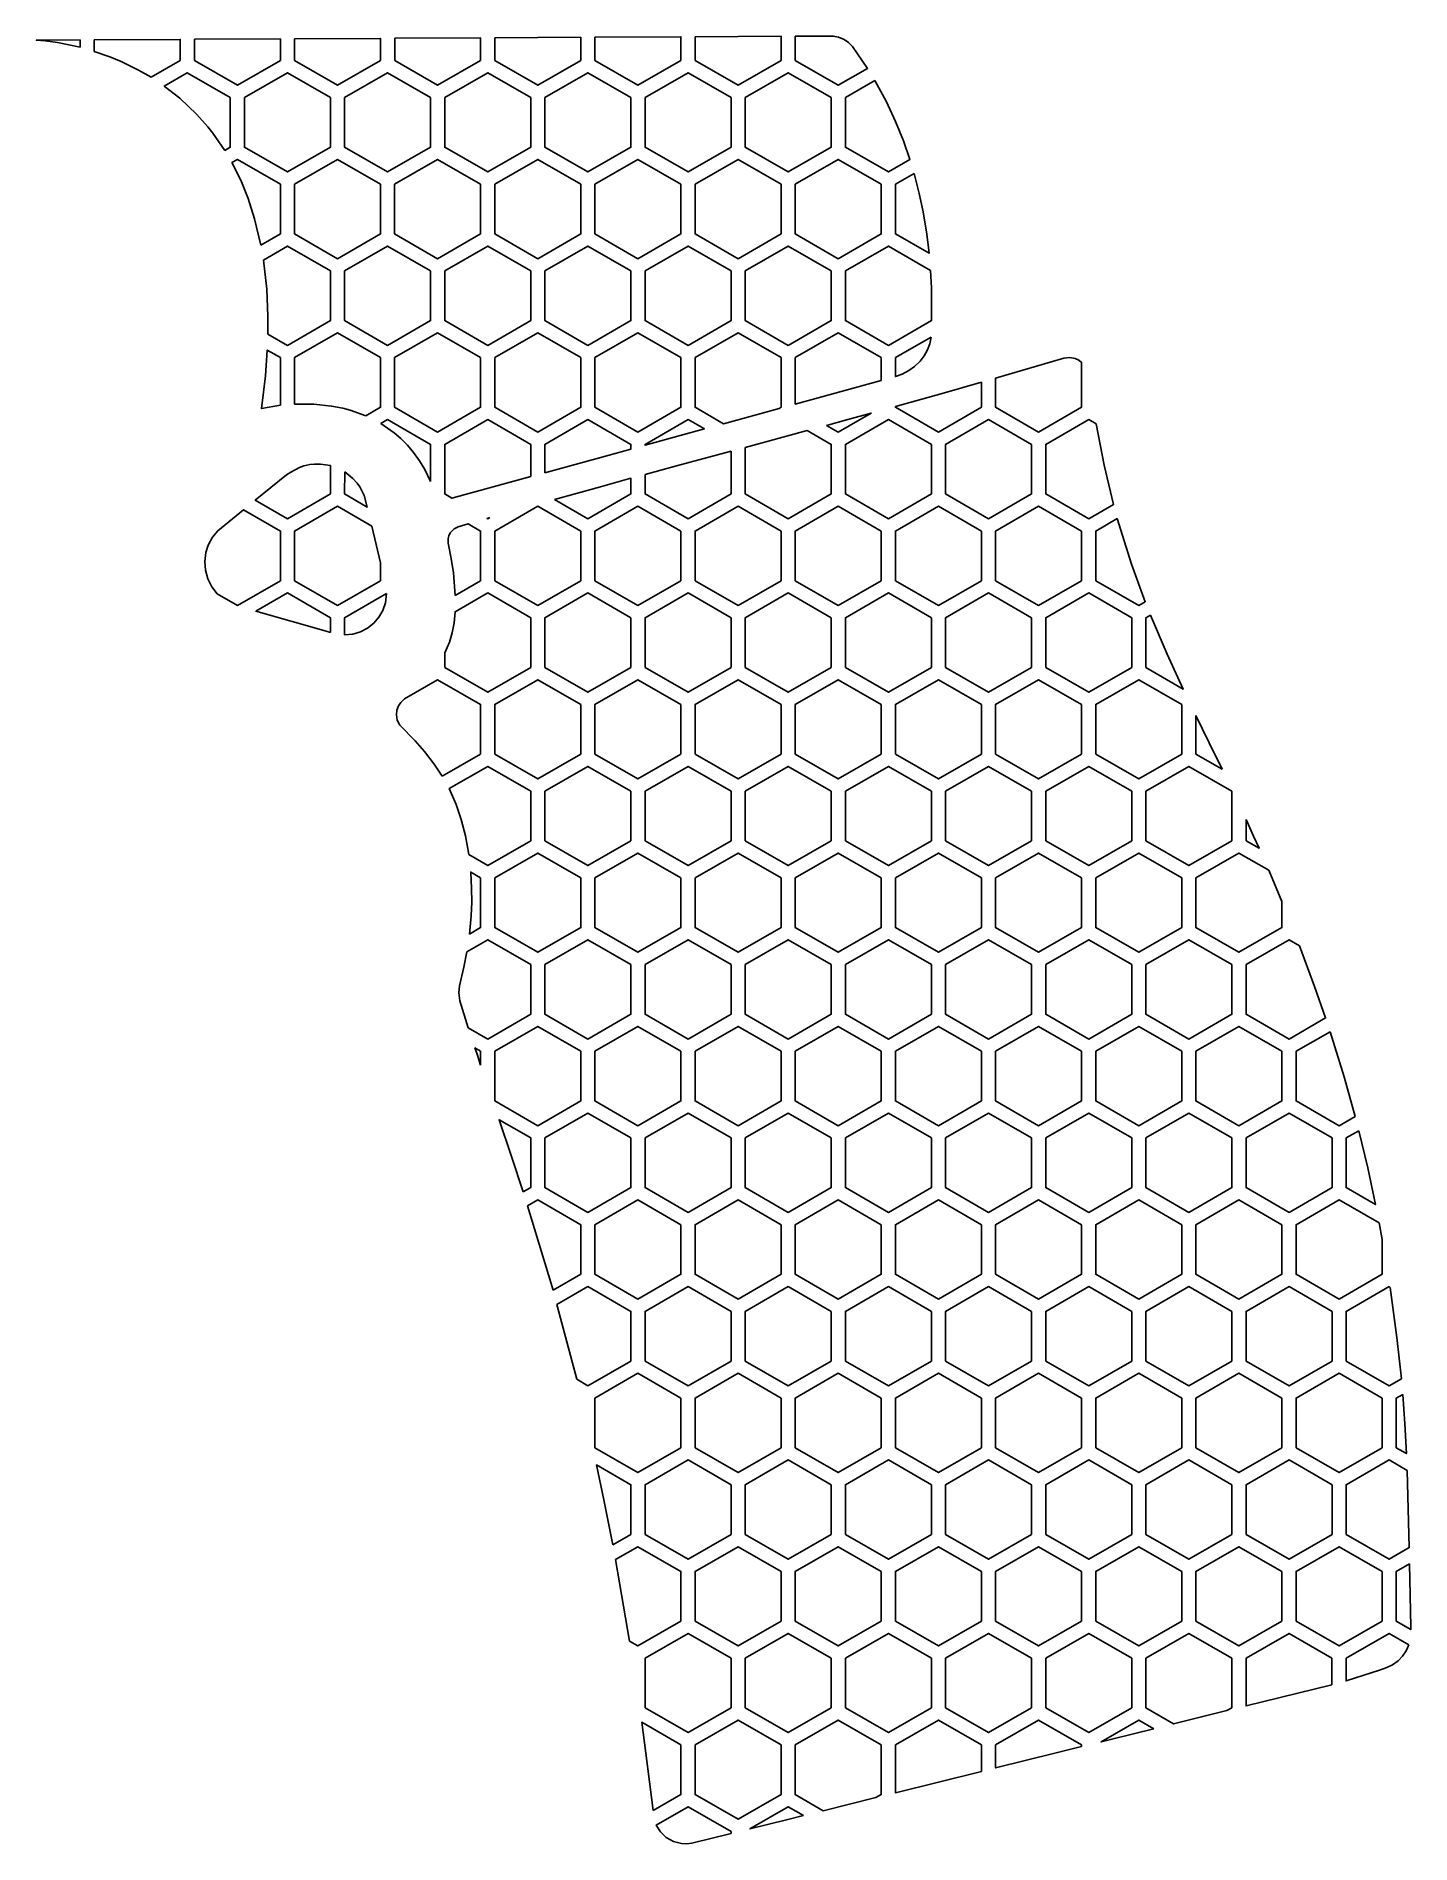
# Model space of a CAD drawing. Header units: millimetres. Extents: x 98.3 to 146.7, y -143.6 to -79.9.
import ezdxf

# ---------------------------------------------------------------- set-up
doc = ezdxf.new("R2010")
doc.units = ezdxf.units.MM

# ---------------------------------------------------------------- blocks, each defined once
blk = doc.blocks.new('HEX')
blk.add_lwpolyline([(1.516, 0.875), (0, 1.75), (-1.516, 0.875), (-1.516, -0.875), (0, -1.75), (1.516, -0.875)], close=True)

msp = doc.modelspace()

# ---------------------------------------------------------------- linework, layer by layer
for points in [[(99.816, -80.266), (99.026, -80.099), (98.592, -80.04), (98.269, -80.015), (99.816, -80.006), (99.816, -80.266)], [(102.322, -81.323), (101.882, -81.069), (101.265, -80.767), (100.865, -80.602), (100.316, -80.409), (100.316, -80.004), (103.347, -79.988), (103.347, -80.731), (102.322, -81.323)], [(103.847, -79.985), (106.878, -79.97), (106.878, -80.731), (105.362, -81.606), (103.847, -80.731), (103.847, -79.985)], [(107.378, -79.967), (110.409, -79.951), (110.409, -80.731), (108.893, -81.606), (107.378, -80.731), (107.378, -79.967)], [(110.909, -79.949), (113.94, -79.933), (113.94, -80.731), (112.424, -81.606), (110.909, -80.731), (110.909, -79.949)], [(114.44, -79.93), (117.471, -79.914), (117.471, -80.731), (115.956, -81.606), (114.44, -80.731), (114.44, -79.93)], [(117.971, -79.912), (121.002, -79.896), (121.002, -80.731), (119.487, -81.606), (117.971, -80.731), (117.971, -79.912)], [(121.502, -79.893), (124.533, -79.877), (124.533, -80.731), (123.018, -81.606), (121.502, -80.731), (121.502, -79.893)], [(125.033, -79.875), (126.368, -79.873), (126.56, -79.91), (126.753, -79.989), (126.914, -80.096), (127.053, -80.235), (127.579, -81.012), (126.549, -81.606), (125.033, -80.731), (125.033, -79.875)], [(104.917, -83.902), (104.503, -83.3), (104.319, -83.066), (103.938, -82.634), (103.339, -82.064), (102.786, -81.633), (103.597, -81.164), (105.112, -82.039), (105.112, -83.789), (104.917, -83.902)], [(127.837, -81.44), (128.244, -82.192), (128.569, -82.884), (128.848, -83.57), (129.076, -84.225), (128.314, -84.664), (126.799, -83.789), (126.799, -82.039), (127.837, -81.44)], [(106.19, -87.244), (105.971, -86.313), (105.743, -85.604), (105.479, -84.951), (105.171, -84.333), (105.362, -84.222), (106.878, -85.097), (106.878, -86.847), (106.19, -87.244)], [(129.224, -84.717), (129.404, -85.417), (129.541, -86.067), (129.669, -86.86), (129.748, -87.531), (128.564, -86.847), (128.564, -85.097), (129.224, -84.717)], [(106.436, -90.381), (106.439, -89.744), (106.397, -88.792), (106.281, -87.769), (107.128, -87.28), (108.643, -88.155), (108.643, -89.905), (107.128, -90.78), (106.436, -90.381)], [(129.799, -88.137), (129.83, -88.752), (129.83, -89.905), (128.314, -90.78), (126.799, -89.905), (126.799, -88.155), (128.314, -87.28), (129.799, -88.137)], [(109.892, -93.262), (109.339, -93.064), (109.075, -92.995), (108.685, -92.919), (108.06, -92.854), (107.378, -92.851), (107.378, -91.213), (108.893, -90.338), (110.409, -91.213), (110.409, -92.963), (109.892, -93.262)], [(124.459, -93.006), (122.505, -93.542), (121.502, -92.963), (121.502, -91.213), (123.018, -90.338), (124.533, -91.213), (124.533, -92.963), (124.459, -93.006)], [(128.064, -92.017), (125.033, -92.849), (125.033, -91.213), (126.549, -90.338), (128.064, -91.213), (128.064, -92.017)], [(129.826, -90.49), (129.778, -90.723), (129.694, -90.942), (129.578, -91.145), (129.433, -91.332), (129.236, -91.52), (129.041, -91.66), (128.798, -91.792), (128.564, -91.879), (128.564, -91.213), (129.826, -90.49)], [(106.878, -92.892), (106.213, -93.007), (106.351, -91.849), (106.415, -90.946), (106.878, -91.213), (106.878, -92.892)], [(132.095, -91.936), (134.504, -91.23), (134.71, -91.21), (134.903, -91.248), (135.025, -91.306), (135.127, -91.379), (135.127, -92.963), (133.611, -93.838), (132.095, -92.963), (132.095, -91.936)], [(128.564, -92.933), (130.205, -92.475), (131.595, -92.08), (131.595, -92.963), (130.08, -93.838), (128.564, -92.963), (128.564, -92.933)], [(112.174, -95.585), (111.968, -95.163), (111.778, -94.847), (111.574, -94.56), (111.357, -94.3), (111.128, -94.067), (110.89, -93.859), (110.423, -93.533), (110.659, -93.396), (112.174, -94.271), (112.174, -95.585)], [(115.705, -95.407), (112.929, -96.169), (112.674, -96.021), (112.674, -94.271), (114.19, -93.396), (115.706, -94.271), (115.705, -95.407)], [(119.237, -94.439), (118.465, -94.65), (116.206, -95.27), (116.206, -94.271), (117.721, -93.396), (119.237, -94.271), (119.237, -94.439)], [(121.827, -93.728), (120.975, -93.962), (119.737, -94.302), (119.737, -94.271), (121.252, -93.396), (121.827, -93.728)], [(126.135, -93.6), (126.881, -93.396), (127.708, -93.169), (126.549, -93.838), (126.135, -93.6)], [(135.644, -93.551), (135.924, -95.008), (136.251, -96.392), (135.377, -96.896), (133.861, -96.021), (133.861, -94.271), (135.377, -93.396), (135.644, -93.551)], [(123.268, -94.377), (125.455, -93.784), (126.299, -94.271), (126.299, -96.021), (124.783, -96.896), (123.268, -96.021), (123.268, -94.377)], [(107.249, -95.247), (107.55, -95.088), (107.707, -95.033), (107.92, -94.984), (108.081, -94.966), (108.295, -94.965), (108.643, -95.02), (108.643, -96.021), (107.128, -96.896), (105.993, -96.241), (107.095, -95.351), (107.249, -95.247)], [(119.737, -95.333), (120.846, -95.032), (122.768, -94.512), (122.768, -96.021), (121.252, -96.896), (119.737, -96.021), (119.737, -95.333)], [(109.147, -95.239), (109.439, -95.474), (109.583, -95.637), (109.678, -95.772), (109.83, -96.075), (109.942, -96.483), (109.143, -96.021), (109.147, -95.239)], [(116.538, -96.213), (118.162, -95.764), (119.237, -95.469), (119.237, -96.021), (117.721, -96.896), (116.538, -96.213)], [(104.655, -99.545), (104.46, -99.294), (104.32, -99.011), (104.237, -98.709), (104.214, -98.397), (104.252, -98.084), (104.332, -97.83), (104.489, -97.542), (104.671, -97.323), (105.577, -96.578), (106.878, -97.329), (106.878, -99.079), (105.362, -99.954), (104.655, -99.545)], [(110.102, -97.155), (110.409, -98.447), (110.409, -99.079), (108.893, -99.954), (107.378, -99.079), (107.378, -97.329), (108.893, -96.454), (110.102, -97.155)], [(114.266, -96.853), (114.19, -96.896), (114.164, -96.882), (114.266, -96.853)], [(136.386, -96.891), (136.883, -98.493), (137.371, -99.822), (137.142, -99.954), (135.627, -99.079), (135.627, -97.329), (136.386, -96.891)], [(113.043, -99.597), (112.98, -98.807), (112.904, -98.301), (112.789, -97.756), (112.792, -97.589), (112.818, -97.492), (112.868, -97.392), (113.006, -97.247), (113.144, -97.176), (113.497, -97.073), (113.94, -97.329), (113.94, -99.079), (113.043, -99.597)], [(108.643, -100.901), (108.488, -100.857), (106.014, -100.156), (107.128, -99.512), (108.643, -100.387), (108.643, -100.901)], [(110.624, -99.533), (110.584, -99.865), (110.491, -100.13), (110.352, -100.37), (110.171, -100.579), (109.954, -100.752), (109.708, -100.882), (109.439, -100.963), (109.143, -100.99), (109.143, -100.387), (110.624, -99.533)], [(112.674, -101.623), (112.837, -101.242), (112.934, -100.918), (113.003, -100.564), (113.04, -100.177), (114.19, -99.512), (115.706, -100.387), (115.706, -102.137), (114.19, -103.012), (112.674, -102.137), (112.674, -101.623)], [(137.558, -100.292), (138.149, -101.673), (138.713, -102.9), (137.392, -102.137), (137.392, -100.387), (137.558, -100.292)], [(112.588, -105.976), (112.303, -105.545), (111.964, -105.107), (111.635, -104.731), (111.095, -104.171), (111.002, -103.995), (110.967, -103.805), (110.982, -103.646), (111.038, -103.494), (111.122, -103.37), (111.259, -103.243), (112.424, -102.571), (113.94, -103.446), (113.94, -105.196), (112.588, -105.976)], [(139.158, -103.834), (139.624, -104.798), (140.077, -105.726), (139.158, -105.196), (139.158, -103.834)], [(113.519, -108.741), (113.402, -108.078), (113.258, -107.503), (113.077, -106.97), (112.83, -106.414), (114.19, -105.629), (115.706, -106.504), (115.706, -108.254), (114.19, -109.129), (113.519, -108.741)], [(140.923, -107.505), (141.189, -108.086), (141.383, -108.519), (140.923, -108.254), (140.923, -107.505)], [(141.722, -109.292), (142.189, -110.398), (142.189, -111.312), (140.673, -112.187), (139.158, -111.312), (139.158, -109.562), (140.673, -108.687), (141.722, -109.292)], [(113.543, -111.541), (113.603, -110.899), (113.623, -110.415), (113.622, -109.933), (113.59, -109.359), (113.94, -109.562), (113.94, -111.312), (113.543, -111.541)], [(113.504, -114.849), (113.21, -113.894), (113.174, -113.62), (113.197, -113.374), (113.348, -112.716), (113.452, -112.171), (114.19, -111.745), (115.706, -112.62), (115.706, -114.37), (114.19, -115.245), (113.504, -114.849)], [(142.811, -111.959), (143.343, -113.395), (143.726, -114.501), (142.439, -115.245), (140.923, -114.37), (140.923, -112.62), (142.439, -111.745), (142.811, -111.959)], [(143.886, -114.986), (144.378, -116.574), (144.77, -117.976), (144.204, -118.303), (142.689, -117.428), (142.689, -115.678), (143.886, -114.986)], [(113.94, -116.171), (113.811, -115.785), (113.736, -115.56), (113.94, -115.678), (113.94, -116.171)], [(115.438, -120.64), (115.027, -119.385), (114.592, -118.093), (115.706, -118.736), (115.706, -120.486), (115.438, -120.64)], [(144.9, -118.478), (145.213, -119.786), (145.487, -121.082), (144.454, -120.486), (144.454, -118.736), (144.9, -118.478)], [(116.491, -124.109), (115.594, -121.128), (115.956, -120.919), (117.471, -121.794), (117.471, -123.544), (116.491, -124.109)], [(145.613, -121.732), (145.72, -122.322), (145.72, -123.544), (144.204, -124.419), (142.689, -123.544), (142.689, -121.794), (144.204, -120.919), (145.613, -121.732)], [(117.326, -127.248), (116.631, -124.606), (117.721, -123.977), (119.237, -124.852), (119.237, -126.602), (117.721, -127.477), (117.326, -127.248)], [(146, -124.007), (146.244, -125.771), (146.4, -127.228), (145.97, -127.477), (144.454, -126.602), (144.454, -124.852), (145.97, -123.977), (146, -124.007)], [(146.447, -127.778), (146.522, -128.823), (146.578, -129.867), (146.22, -129.66), (146.22, -127.91), (146.447, -127.778)], [(118.597, -133.087), (118.285, -131.499), (118.026, -130.269), (119.237, -130.968), (119.237, -132.718), (118.597, -133.087)], [(146.604, -130.459), (146.68, -133.183), (145.97, -133.593), (144.454, -132.718), (144.454, -130.968), (145.97, -130.093), (146.604, -130.459)], [(119.19, -136.48), (118.695, -133.608), (119.487, -133.151), (121.002, -134.026), (121.002, -135.776), (119.487, -136.651), (119.19, -136.48)], [(146.691, -133.754), (146.734, -135.976), (146.734, -136.073), (146.22, -135.776), (146.22, -134.026), (146.691, -133.754)], [(140.249, -138.934), (138.372, -139.4), (137.392, -138.834), (137.392, -137.084), (138.908, -136.209), (140.423, -137.084), (140.423, -138.834), (140.249, -138.934)], [(143.954, -138.021), (140.923, -138.767), (140.923, -137.084), (142.439, -136.209), (143.954, -137.084), (143.954, -138.021)], [(146.66, -136.607), (146.57, -136.828), (146.445, -137.018), (146.291, -137.172), (146.083, -137.315), (145.884, -137.413), (145.635, -137.51), (144.454, -137.888), (144.454, -137.084), (145.97, -136.209), (146.66, -136.607)], [(120.023, -142.457), (119.769, -140.435), (119.62, -139.344), (121.002, -140.142), (121.002, -141.892), (120.023, -142.457)], [(127.871, -142.003), (126.021, -142.462), (125.033, -141.892), (125.033, -140.142), (126.549, -139.267), (128.064, -140.142), (128.064, -141.892), (127.871, -142.003)], [(131.595, -141.08), (128.564, -141.831), (128.564, -140.142), (130.08, -139.267), (131.595, -140.142), (131.595, -141.08)], [(135.127, -140.204), (134.227, -140.427), (132.095, -140.956), (132.095, -140.142), (133.611, -139.267), (135.127, -140.142), (135.127, -140.204)], [(137.673, -139.573), (136.194, -139.94), (135.813, -140.034), (137.142, -139.267), (137.673, -139.573)], [(122.768, -143.269), (121.383, -143.611), (121.2, -143.632), (121.021, -143.624), (120.737, -143.551), (120.484, -143.41), (120.276, -143.211), (120.131, -142.972), (121.252, -142.325), (122.768, -143.2), (122.768, -143.269)], [(125.322, -142.636), (124.721, -142.785), (123.434, -143.104), (124.783, -142.325), (125.322, -142.636)]]:
    msp.add_lwpolyline(points, close=True)

# ---------------------------------------------------------------- block references
for p in [(107.128, -82.914), (110.659, -82.914), (114.19, -82.914), (117.721, -82.914), (121.252, -82.914), (124.783, -82.914), (108.893, -85.972), (112.424, -85.972), (115.956, -85.972), (119.487, -85.972), (123.018, -85.972), (126.549, -85.972), (110.659, -89.03), (114.19, -89.03), (117.721, -89.03), (121.252, -89.03), (124.783, -89.03), (112.424, -92.088), (115.956, -92.088), (119.487, -92.088), (128.314, -95.146), (131.845, -95.146), (115.956, -98.204), (119.487, -98.204), (123.018, -98.204), (126.549, -98.204), (130.08, -98.204), (133.611, -98.204), (117.721, -101.262), (121.252, -101.262), (124.783, -101.262), (128.314, -101.262), (131.845, -101.262), (135.377, -101.262), (115.956, -104.321), (119.487, -104.321), (123.018, -104.321), (126.549, -104.321), (130.08, -104.321), (133.611, -104.321), (137.142, -104.321), (117.721, -107.379), (121.252, -107.379), (124.783, -107.379), (128.314, -107.379), (131.845, -107.379), (135.377, -107.379), (138.908, -107.379), (115.956, -110.437), (119.487, -110.437), (123.018, -110.437), (126.549, -110.437), (130.08, -110.437), (133.611, -110.437), (137.142, -110.437), (117.721, -113.495), (121.252, -113.495), (124.783, -113.495), (128.314, -113.495), (131.845, -113.495), (135.377, -113.495), (138.908, -113.495), (115.956, -116.553), (119.487, -116.553), (123.018, -116.553), (126.549, -116.553), (130.08, -116.553), (133.611, -116.553), (137.142, -116.553), (140.673, -116.553), (117.721, -119.611), (121.252, -119.611), (124.783, -119.611), (128.314, -119.611), (131.845, -119.611), (135.377, -119.611), (138.908, -119.611), (142.439, -119.611), (119.487, -122.669), (123.018, -122.669), (126.549, -122.669), (130.08, -122.669), (133.611, -122.669), (137.142, -122.669), (140.673, -122.669), (121.252, -125.727), (124.783, -125.727), (128.314, -125.727), (131.845, -125.727), (135.377, -125.727), (138.908, -125.727), (142.439, -125.727), (119.487, -128.785), (123.018, -128.785), (126.549, -128.785), (130.08, -128.785), (133.611, -128.785), (137.142, -128.785), (140.673, -128.785), (144.204, -128.785), (121.252, -131.843), (124.783, -131.843), (128.314, -131.843), (131.845, -131.843), (135.377, -131.843), (138.908, -131.843), (142.439, -131.843), (123.018, -134.901), (126.549, -134.901), (130.08, -134.901), (133.611, -134.901), (137.142, -134.901), (140.673, -134.901), (144.204, -134.901), (121.252, -137.959), (124.783, -137.959), (128.314, -137.959), (131.845, -137.959), (135.377, -137.959), (123.018, -141.017)]:
    msp.add_blockref('HEX', p)

doc.saveas('drawing.dxf')
